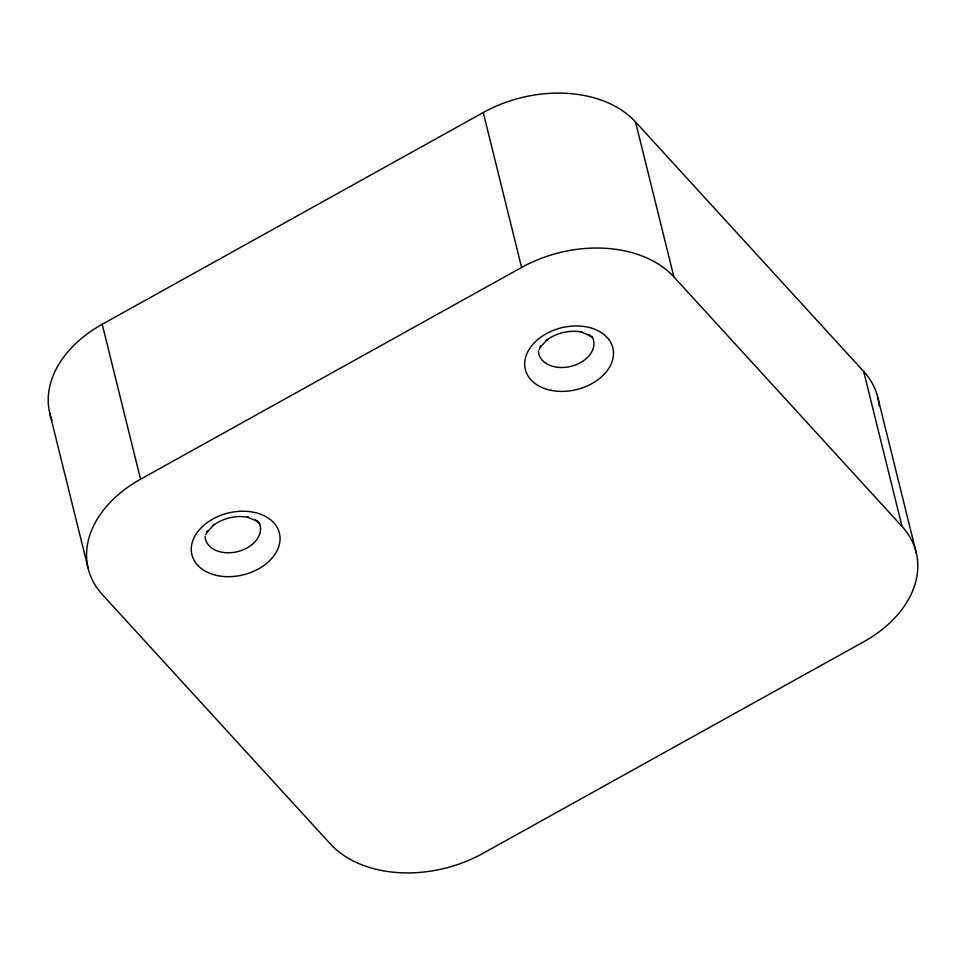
<?xml version="1.0" encoding="UTF-8"?>
<svg xmlns="http://www.w3.org/2000/svg" width="966" height="966" viewBox="0 0 966 966"><rect width="100%" height="100%" fill="white"/><g stroke="black" fill="none" stroke-linecap="round" stroke-linejoin="round"><path stroke-width="1.45" d="M205.782 534.874L207.702 530.757L206.821 532.532L213.909 524.731L212.918 525.601C223.037 518.03 236.368 514.902 248.781 517.426L247.405 517.1L256.944 521.109L255.29 519.913L258.659 522.823L257.367 521.085L259.709 524.405M539.197 349.595L541.117 345.49L540.236 347.253L547.324 339.464L546.321 340.334C556.452 332.751 569.783 329.635 582.196 332.147L580.808 331.821L590.359 335.83L588.692 334.634L592.073 337.545M51.971 420.379A112.672 79.526 -13.9 0 1 102.215 324.274L483.254 112.527A112.672 79.526 -13.9 0 1 635.543 121.97L863.676 371.463A112.672 79.526 -13.9 0 1 879.229 406.034M140.553 479.221L521.592 267.473A112.672 79.526 -13.9 0 1 673.894 276.916L902.015 526.41A112.672 79.526 -13.9 0 1 863.785 641.726L482.746 853.473A112.672 79.526 -13.9 0 1 330.457 844.03L102.324 594.537A112.672 79.526 -13.9 0 1 140.553 479.221L102.215 324.274M877.973 398.149L916.323 553.095M863.676 371.463L902.015 526.41M635.543 121.97L673.894 276.916M483.254 112.527L521.592 267.473M49.677 412.905L88.027 567.851M259.081 522.715A28.171 19.888 -13.9 0 1 237.817 551.574A28.171 19.888 -13.9 0 1 205.046 536.48M591.796 336.18A28.171 19.888 -13.9 0 1 572.21 366.029A28.171 19.888 -13.9 0 1 538.46 351.201M217.857 575.676A45.064 31.818 -13.9 0 0 279.802 535.055A45.064 31.818 -13.9 0 0 209.332 521.133A45.064 31.818 -13.9 0 0 217.857 575.676M551.272 390.397A45.064 31.818 -13.9 0 0 613.205 349.777A45.064 31.818 -13.9 0 0 542.735 335.854A45.064 31.818 -13.9 0 0 551.272 390.397"/></g></svg>
